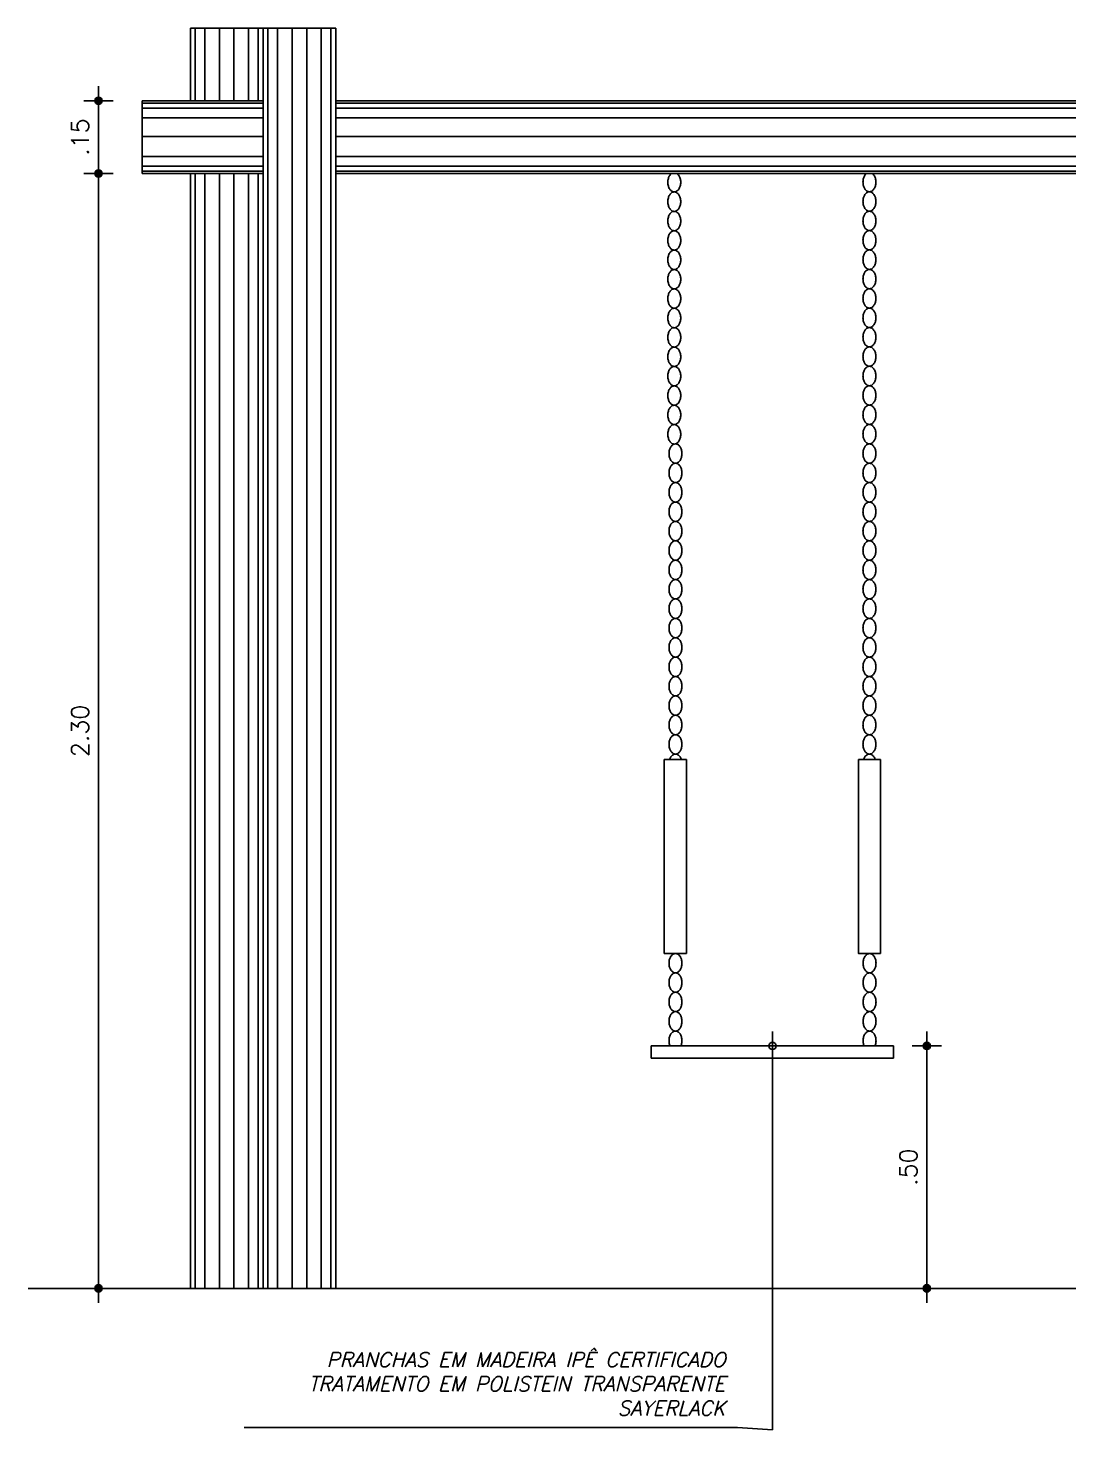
# Model space of a CAD drawing. Header units: millimetres. Extents: x 490 to 675, y -160 to -87.
# Drawn here: x 636.394 to 638.541, y -146.98 to -144.088 of the extents above; entities that cross this region are included whole.
import ezdxf

# ---------------------------------------------------------------- set-up
doc = ezdxf.new("R2010")
doc.units = ezdxf.units.MM
doc.header["$LTSCALE"] = 2.5
for name, color, linetype in [('ARQ_COTAS', 1, 'Continuous'), ('ARQ_ESTRUTURA', 6, 'Continuous'), ('ARQ_HAT', 8, 'Continuous'), ('ARQ_VISTA00', 8, 'Continuous'), ('ARQ_VISTA01', 7, 'Continuous'), ('ARQ_VISTA02', 2, 'Continuous'), ('COTAS', 1, 'Continuous')]:
    doc.layers.add(name, color=color, linetype=linetype)
doc.styles.add('COTA20', font='ROMANS.SHX')
doc.styles.add('ROMANS', font='romans', dxfattribs={"oblique": 15})
doc.dimstyles.new('Cota20', dxfattribs={"dimscale": 0, "dimtxt": 0.04, "dimasz": 0.03, "dimexe": 0.05, "dimexo": 0.2, "dimgap": 0.025, "dimtad": 1, "dimlfac": -1, "dimzin": 4, "dimdsep": 46, "dimtxsty": 'ROMANS', "dimblk": 'ARCHTICK', "dimcen": 0.075, "dimclrd": 256, "dimclre": 8, "dimclrt": 2, "dimadec": 0, "dimazin": 0, "dimtfac": 1.2, "dimtix": 1, "dimtmove": 2, "dimatfit": 3, "dimldrblk": 'DOT', "dimfxl": 0.2, "dimfxlon": 1, "dimtvp": 2, "dimtolj": 1, "dimtzin": 4, "dimarcsym": 0})
doc.dimstyles.new('COTA20$0', dxfattribs={"dimtxt": 0.036, "dimasz": 0.03, "dimexe": 0.05, "dimexo": 0.95, "dimgap": 0.02, "dimtad": 1, "dimzin": 4, "dimdsep": 46, "dimtxsty": 'COTA20', "dimblk": 'bola', "dimcen": 0.1, "dimdle": 0.05, "dimse1": 1, "dimse2": 1, "dimclrd": 256, "dimclre": 256, "dimclrt": 2, "dimadec": 0, "dimazin": 0, "dimtfac": 1, "dimtix": 1, "dimtmove": 2, "dimatfit": 3, "dimldrblk": 'USERTICK', "dimfxl": 1, "dimtvp": 3.125, "dimtolj": 1, "dimtzin": 4, "dimarcsym": 0})

# ---------------------------------------------------------------- blocks, each defined once
blk = doc.blocks.new('bola')
blk.add_hatch(color=0).paths.add_polyline_path([(-0.25, 0, 1), (0.25, 0, 1)])
at = {"color": 0}
for p, q in [((0, 1), (0, 0.25)), ((-1, 0), (-0.25, 0)), ((0.25, 0), (1, 0)), ((0, -0.25), (0, -1))]:
    blk.add_line(p, q, dxfattribs=at)
blk.add_circle((0, 0), 0.25, dxfattribs=at)
blk = doc.blocks.new('*D555')
at = {"layer": 'COTAS', "lineweight": -2}
blk.add_line((636.5397, -144.4177), (636.5397, -146.6577), dxfattribs=at)
at = {"layer": 'DEFPOINTS', "color": 0}
for p in [(636.6296, -144.3877), (636.5397, -146.6877), (636.6296, -146.6877)]:
    blk.add_point(p, dxfattribs=at)
at = {"layer": 'COTAS', "lineweight": -2, "xscale": 0.03, "yscale": 0.03, "zscale": 0.03}
for p, rotation in [((636.5397, -144.3877), 90), ((636.5397, -146.6877), 270)]:
    blk.add_blockref('bola', p, dxfattribs=dict(at, rotation=rotation))
at = {"layer": 'COTAS', "color": 2, "insert": (636.5017, -145.5377), "char_height": 0.036, "attachment_point": 5, "rotation": 90, "style": 'COTA20'}
blk.add_mtext('\\A1;2.30', dxfattribs=at)
blk = doc.blocks.new('USERTICK')
at = {"color": 0}
for p, q in [((0, 1), (0, -1)), ((-1, 0), (1, 0))]:
    blk.add_line(p, q, dxfattribs=at)
blk.add_circle((0, 0), 0.25, dxfattribs=at)
blk = doc.blocks.new('*D556')
at = {"layer": 'COTAS', "lineweight": -2}
blk.add_line((636.5397, -144.2677), (636.5397, -144.3577), dxfattribs=at)
at = {"layer": 'DEFPOINTS', "color": 0}
for p in [(636.6296, -144.2377), (636.5397, -144.3877), (636.6296, -144.3877)]:
    blk.add_point(p, dxfattribs=at)
at = {"layer": 'COTAS', "lineweight": -2, "xscale": 0.03, "yscale": 0.03, "zscale": 0.03}
for p, rotation in [((636.5397, -144.2377), 90), ((636.5397, -144.3877), 270)]:
    blk.add_blockref('bola', p, dxfattribs=dict(at, rotation=rotation))
at = {"layer": 'COTAS', "color": 2, "insert": (636.5017, -144.3127), "char_height": 0.036, "attachment_point": 5, "rotation": 90, "style": 'COTA20'}
blk.add_mtext('\\A1;.15', dxfattribs=at)
blk = doc.blocks.new('*D557')
at = {"layer": 'COTAS', "lineweight": -2}
blk.add_line((638.248, -146.2177), (638.248, -146.6577), dxfattribs=at)
at = {"layer": 'DEFPOINTS', "color": 0}
for p in [(638.1796, -146.1877), (638.1796, -146.6877), (638.248, -146.6877)]:
    blk.add_point(p, dxfattribs=at)
at = {"layer": 'COTAS', "lineweight": -2, "xscale": 0.03, "yscale": 0.03, "zscale": 0.03}
for p, rotation in [((638.248, -146.1877), 90), ((638.248, -146.6877), 270)]:
    blk.add_blockref('bola', p, dxfattribs=dict(at, rotation=rotation))
at = {"layer": 'COTAS', "color": 2, "insert": (638.21, -146.4377), "char_height": 0.036, "attachment_point": 5, "rotation": 90, "style": 'COTA20'}
blk.add_mtext('\\A1;.50', dxfattribs=at)
blk = doc.blocks.new('DOT')
for p, q in [((0, 1), (0, -1)), ((-1, 0), (1, 0))]:
    blk.add_line(p, q)
blk.add_circle((0, 0), 0.25)

msp = doc.modelspace()

# ---------------------------------------------------------------- linework, layer by layer
at = {"layer": 'ARQ_ESTRUTURA'}
msp.add_line((640.9324, -146.6877), (636.3944, -146.6877), dxfattribs=at)
at = {"layer": 'ARQ_HAT'}
for p, q in [((636.7391, -144.0877), (636.7391, -144.2377)), ((636.7591, -144.0877), (636.7591, -144.2377)), ((636.7891, -144.0877), (636.7891, -144.2377)), ((636.8191, -144.0877), (636.8191, -144.2377)), ((636.8491, -144.0877), (636.8491, -144.2377)), ((636.8691, -144.0877), (636.8691, -144.2377)), ((636.8891, -144.0877), (636.8891, -146.6877)), ((636.9091, -144.0877), (636.9091, -146.6877)), ((636.9391, -144.0877), (636.9391, -146.6877)), ((636.9691, -144.0877), (636.9691, -146.6877)), ((636.9991, -144.0877), (636.9991, -146.6877)), ((637.0191, -144.0877), (637.0191, -146.6877)), ((636.8791, -144.2427), (636.6296, -144.2427)), ((636.8791, -144.2527), (636.6296, -144.2527)), ((640.2296, -144.2427), (637.0291, -144.2427)), ((640.2296, -144.2527), (637.0291, -144.2527)), ((636.8791, -144.2727), (636.6296, -144.2727)), ((640.2296, -144.2727), (637.0291, -144.2727)), ((636.8791, -144.3117), (636.6296, -144.3117)), ((640.2296, -144.3117), (637.0291, -144.3117)), ((636.8791, -144.3527), (636.6296, -144.3527)), ((636.8791, -144.3727), (636.6296, -144.3727)), ((640.2296, -144.3527), (637.0291, -144.3527)), ((640.2296, -144.3727), (637.0291, -144.3727)), ((636.8791, -144.3827), (636.6296, -144.3827)), ((636.7391, -144.3877), (636.7391, -146.6877)), ((636.7591, -144.3877), (636.7591, -146.6877)), ((636.7891, -144.3877), (636.7891, -146.6877)), ((636.8191, -144.3877), (636.8191, -146.6877)), ((636.8491, -144.3877), (636.8491, -146.6877)), ((636.8691, -144.3877), (636.8691, -146.6877)), ((640.2296, -144.3827), (637.0291, -144.3827))]:
    msp.add_line(p, q, dxfattribs=at)
at = {"layer": 'ARQ_VISTA00'}
for points in [[(637.7216, -144.3877, 0.092884), (637.7177, -144.3917, 0.079572), (637.7149, -144.3979, 0.067159), (637.7138, -144.4059, 0.067159), (637.7149, -144.4138, 0.079572), (637.7177, -144.42, 0.107133), (637.7223, -144.4245, 0.140422), (637.7271, -144.4259, 0.140422), (637.7319, -144.4245, 0.107133), (637.7365, -144.42, 0.079572), (637.7393, -144.4138, 0.067159), (637.7404, -144.4059, 0.067159), (637.7393, -144.3979, 0.079572), (637.7365, -144.3917, 0.092884), (637.7326, -144.3877)], [(638.1236, -144.3877, 0.08315), (638.1202, -144.3914, 0.079572), (638.1174, -144.3976, 0.067159), (638.1163, -144.4055, 0.067159), (638.1174, -144.4135, 0.079572), (638.1202, -144.4197, 0.107133), (638.1248, -144.4242, 0.140422), (638.1296, -144.4255, 0.140422), (638.1343, -144.4242, 0.107133), (638.139, -144.4197, 0.079572), (638.1418, -144.4135, 0.067159), (638.1429, -144.4055, 0.067159), (638.1418, -144.3976, 0.079572), (638.139, -144.3914, 0.08315), (638.1355, -144.3877)], [(637.7416, -145.5969, 0.071372), (637.739, -145.5914, 0.107133), (637.7344, -145.5869, 0.140422), (637.7296, -145.5855, 0.140422), (637.7248, -145.5869, 0.107133), (637.7202, -145.5914, 0.071372), (637.7176, -145.5969, 0.071372)], [(638.1416, -145.5969, 0.071372), (638.139, -145.5914, 0.107133), (638.1343, -145.5869, 0.140422), (638.1296, -145.5855, 0.140422), (638.1248, -145.5869, 0.107133), (638.1202, -145.5914, 0.071372), (638.1176, -145.5969)], [(637.7408, -146.1877, 0.035386), (637.7418, -146.1848, 0.067159), (637.7429, -146.1769, 0.067159), (637.7418, -146.1689, 0.079572), (637.739, -146.1627, 0.107133), (637.7344, -146.1583, 0.140422), (637.7296, -146.1569, 0.140422), (637.7248, -146.1583, 0.107133), (637.7202, -146.1627, 0.079572), (637.7174, -146.1689, 0.067159), (637.7163, -146.1769, 0.067159), (637.7174, -146.1848, 0.035386), (637.7184, -146.1877, 0.035386)], [(638.1411, -146.1877, 0.03539), (638.1421, -146.1848, 0.067159), (638.1432, -146.1769, 0.067159), (638.1421, -146.1689, 0.079572), (638.1393, -146.1627, 0.107133), (638.1347, -146.1583, 0.140422), (638.1299, -146.1569, 0.140422), (638.1251, -146.1583, 0.107133), (638.1205, -146.1627, 0.079572), (638.1177, -146.1689, 0.067159), (638.1166, -146.1769, 0.067159), (638.1177, -146.1848, 0.03539), (638.1187, -146.1877, 0.03539)]]:
    msp.add_lwpolyline(points, format="xyb", dxfattribs=at)
for points in [[(637.7271, -144.4659, 0.140422), (637.7319, -144.4645, 0.107133), (637.7365, -144.46, 0.079572), (637.7393, -144.4538, 0.067159), (637.7404, -144.4459, 0.067159), (637.7393, -144.4379, 0.079572), (637.7365, -144.4317, 0.107133), (637.7319, -144.4272, 0.140422), (637.7271, -144.4259, 0.140422), (637.7223, -144.4272, 0.107133), (637.7177, -144.4317, 0.079572), (637.7149, -144.4379, 0.067159), (637.7138, -144.4459, 0.067159), (637.7149, -144.4538, 0.079572), (637.7177, -144.46, 0.107133), (637.7223, -144.4645, 0.140422)], [(638.1296, -144.4655, 0.140422), (638.1343, -144.4642, 0.107133), (638.139, -144.4597, 0.079572), (638.1418, -144.4535, 0.067159), (638.1429, -144.4455, 0.067159), (638.1418, -144.4376, 0.079572), (638.139, -144.4314, 0.107133), (638.1343, -144.4269, 0.140422), (638.1296, -144.4255, 0.140422), (638.1248, -144.4269, 0.107133), (638.1202, -144.4314, 0.079572), (638.1174, -144.4376, 0.067159), (638.1163, -144.4455, 0.067159), (638.1174, -144.4535, 0.079572), (638.1202, -144.4597, 0.107133), (638.1248, -144.4642, 0.140422)], [(637.7271, -144.5059, 0.140422), (637.7319, -144.5045, 0.107133), (637.7365, -144.5, 0.079572), (637.7393, -144.4938, 0.067159), (637.7404, -144.4859, 0.067159), (637.7393, -144.4779, 0.079572), (637.7365, -144.4717, 0.107133), (637.7319, -144.4672, 0.140422), (637.7271, -144.4659, 0.140422), (637.7223, -144.4672, 0.107133), (637.7177, -144.4717, 0.079572), (637.7149, -144.4779, 0.067159), (637.7138, -144.4859, 0.067159), (637.7149, -144.4938, 0.079572), (637.7177, -144.5, 0.107133), (637.7223, -144.5045, 0.140422)], [(638.1296, -144.5055, 0.140422), (638.1343, -144.5042, 0.107133), (638.139, -144.4997, 0.079572), (638.1418, -144.4935, 0.067159), (638.1429, -144.4855, 0.067159), (638.1418, -144.4776, 0.079572), (638.139, -144.4714, 0.107133), (638.1343, -144.4669, 0.140422), (638.1296, -144.4655, 0.140422), (638.1248, -144.4669, 0.107133), (638.1202, -144.4714, 0.079572), (638.1174, -144.4776, 0.067159), (638.1163, -144.4855, 0.067159), (638.1174, -144.4935, 0.079572), (638.1202, -144.4997, 0.107133), (638.1248, -144.5042, 0.140422)], [(637.7271, -144.5459, 0.140422), (637.7319, -144.5445, 0.107133), (637.7365, -144.54, 0.079572), (637.7393, -144.5338, 0.067159), (637.7404, -144.5259, 0.067159), (637.7393, -144.5179, 0.079572), (637.7365, -144.5117, 0.107133), (637.7319, -144.5072, 0.140422), (637.7271, -144.5059, 0.140422), (637.7223, -144.5072, 0.107133), (637.7177, -144.5117, 0.079572), (637.7149, -144.5179, 0.067159), (637.7138, -144.5259, 0.067159), (637.7149, -144.5338, 0.079572), (637.7177, -144.54, 0.107133), (637.7223, -144.5445, 0.140422)], [(638.1296, -144.5455, 0.140422), (638.1343, -144.5442, 0.107133), (638.139, -144.5397, 0.079572), (638.1418, -144.5335, 0.067159), (638.1429, -144.5255, 0.067159), (638.1418, -144.5176, 0.079572), (638.139, -144.5114, 0.107133), (638.1343, -144.5069, 0.140422), (638.1296, -144.5055, 0.140422), (638.1248, -144.5069, 0.107133), (638.1202, -144.5114, 0.079572), (638.1174, -144.5176, 0.067159), (638.1163, -144.5255, 0.067159), (638.1174, -144.5335, 0.079572), (638.1202, -144.5397, 0.107133), (638.1248, -144.5442, 0.140422)], [(637.7271, -144.5859, 0.140422), (637.7319, -144.5845, 0.107133), (637.7365, -144.58, 0.079572), (637.7393, -144.5738, 0.067159), (637.7404, -144.5659, 0.067159), (637.7393, -144.5579, 0.079572), (637.7365, -144.5517, 0.107133), (637.7319, -144.5472, 0.140422), (637.7271, -144.5459, 0.140422), (637.7223, -144.5472, 0.107133), (637.7177, -144.5517, 0.079572), (637.7149, -144.5579, 0.067159), (637.7138, -144.5659, 0.067159), (637.7149, -144.5738, 0.079572), (637.7177, -144.58, 0.107133), (637.7223, -144.5845, 0.140422)], [(638.1296, -144.5855, 0.140422), (638.1343, -144.5842, 0.107133), (638.139, -144.5797, 0.079572), (638.1418, -144.5735, 0.067159), (638.1429, -144.5655, 0.067159), (638.1418, -144.5576, 0.079572), (638.139, -144.5514, 0.107133), (638.1343, -144.5469, 0.140422), (638.1296, -144.5455, 0.140422), (638.1248, -144.5469, 0.107133), (638.1202, -144.5514, 0.079572), (638.1174, -144.5576, 0.067159), (638.1163, -144.5655, 0.067159), (638.1174, -144.5735, 0.079572), (638.1202, -144.5797, 0.107133), (638.1248, -144.5842, 0.140422)], [(637.7271, -144.6259, 0.140422), (637.7319, -144.6245, 0.107133), (637.7365, -144.62, 0.079572), (637.7393, -144.6138, 0.067159), (637.7404, -144.6059, 0.067159), (637.7393, -144.5979, 0.079572), (637.7365, -144.5917, 0.107133), (637.7319, -144.5872, 0.140422), (637.7271, -144.5859, 0.140422), (637.7223, -144.5872, 0.107133), (637.7177, -144.5917, 0.079572), (637.7149, -144.5979, 0.067159), (637.7138, -144.6059, 0.067159), (637.7149, -144.6138, 0.079572), (637.7177, -144.62, 0.107133), (637.7223, -144.6245, 0.140422)], [(638.1296, -144.6255, 0.140422), (638.1343, -144.6242, 0.107133), (638.139, -144.6197, 0.079572), (638.1418, -144.6135, 0.067159), (638.1429, -144.6055, 0.067159), (638.1418, -144.5976, 0.079572), (638.139, -144.5914, 0.107133), (638.1343, -144.5869, 0.140422), (638.1296, -144.5855, 0.140422), (638.1248, -144.5869, 0.107133), (638.1202, -144.5914, 0.079572), (638.1174, -144.5976, 0.067159), (638.1163, -144.6055, 0.067159), (638.1174, -144.6135, 0.079572), (638.1202, -144.6197, 0.107133), (638.1248, -144.6242, 0.140422)], [(637.7271, -144.6659, 0.140422), (637.7319, -144.6645, 0.107133), (637.7365, -144.66, 0.079572), (637.7393, -144.6538, 0.067159), (637.7404, -144.6459, 0.067159), (637.7393, -144.6379, 0.079572), (637.7365, -144.6317, 0.107133), (637.7319, -144.6272, 0.140422), (637.7271, -144.6259, 0.140422), (637.7223, -144.6272, 0.107133), (637.7177, -144.6317, 0.079572), (637.7149, -144.6379, 0.067159), (637.7138, -144.6459, 0.067159), (637.7149, -144.6538, 0.079572), (637.7177, -144.66, 0.107133), (637.7223, -144.6645, 0.140422)], [(638.1296, -144.6655, 0.140422), (638.1343, -144.6642, 0.107133), (638.139, -144.6597, 0.079572), (638.1418, -144.6535, 0.067159), (638.1429, -144.6455, 0.067159), (638.1418, -144.6376, 0.079572), (638.139, -144.6314, 0.107133), (638.1343, -144.6269, 0.140422), (638.1296, -144.6255, 0.140422), (638.1248, -144.6269, 0.107133), (638.1202, -144.6314, 0.079572), (638.1174, -144.6376, 0.067159), (638.1163, -144.6455, 0.067159), (638.1174, -144.6535, 0.079572), (638.1202, -144.6597, 0.107133), (638.1248, -144.6642, 0.140422)], [(637.7271, -144.7059, 0.140422), (637.7319, -144.7045, 0.107133), (637.7365, -144.7, 0.079572), (637.7393, -144.6938, 0.067159), (637.7404, -144.6859, 0.067159), (637.7393, -144.6779, 0.079572), (637.7365, -144.6717, 0.107133), (637.7319, -144.6672, 0.140422), (637.7271, -144.6659, 0.140422), (637.7223, -144.6672, 0.107133), (637.7177, -144.6717, 0.079572), (637.7149, -144.6779, 0.067159), (637.7138, -144.6859, 0.067159), (637.7149, -144.6938, 0.079572), (637.7177, -144.7, 0.107133), (637.7223, -144.7045, 0.140422)], [(638.1296, -144.7055, 0.140422), (638.1343, -144.7042, 0.107133), (638.139, -144.6997, 0.079572), (638.1418, -144.6935, 0.067159), (638.1429, -144.6855, 0.067159), (638.1418, -144.6776, 0.079572), (638.139, -144.6714, 0.107133), (638.1343, -144.6669, 0.140422), (638.1296, -144.6655, 0.140422), (638.1248, -144.6669, 0.107133), (638.1202, -144.6714, 0.079572), (638.1174, -144.6776, 0.067159), (638.1163, -144.6855, 0.067159), (638.1174, -144.6935, 0.079572), (638.1202, -144.6997, 0.107133), (638.1248, -144.7042, 0.140422)], [(637.7271, -144.7459, 0.140422), (637.7319, -144.7445, 0.107133), (637.7365, -144.74, 0.079572), (637.7393, -144.7338, 0.067159), (637.7404, -144.7259, 0.067159), (637.7393, -144.7179, 0.079572), (637.7365, -144.7117, 0.107133), (637.7319, -144.7072, 0.140422), (637.7271, -144.7059, 0.140422), (637.7223, -144.7072, 0.107133), (637.7177, -144.7117, 0.079572), (637.7149, -144.7179, 0.067159), (637.7138, -144.7259, 0.067159), (637.7149, -144.7338, 0.079572), (637.7177, -144.74, 0.107133), (637.7223, -144.7445, 0.140422)], [(638.1296, -144.7455, 0.140422), (638.1343, -144.7442, 0.107133), (638.139, -144.7397, 0.079572), (638.1418, -144.7335, 0.067159), (638.1429, -144.7255, 0.067159), (638.1418, -144.7176, 0.079572), (638.139, -144.7114, 0.107133), (638.1343, -144.7069, 0.140422), (638.1296, -144.7055, 0.140422), (638.1248, -144.7069, 0.107133), (638.1202, -144.7114, 0.079572), (638.1174, -144.7176, 0.067159), (638.1163, -144.7255, 0.067159), (638.1174, -144.7335, 0.079572), (638.1202, -144.7397, 0.107133), (638.1248, -144.7442, 0.140422)], [(637.7271, -144.7859, 0.140422), (637.7319, -144.7845, 0.107133), (637.7365, -144.78, 0.079572), (637.7393, -144.7738, 0.067159), (637.7404, -144.7659, 0.067159), (637.7393, -144.7579, 0.079572), (637.7365, -144.7517, 0.107133), (637.7319, -144.7472, 0.140422), (637.7271, -144.7459, 0.140422), (637.7223, -144.7472, 0.107133), (637.7177, -144.7517, 0.079572), (637.7149, -144.7579, 0.067159), (637.7138, -144.7659, 0.067159), (637.7149, -144.7738, 0.079572), (637.7177, -144.78, 0.107133), (637.7223, -144.7845, 0.140422)], [(638.1296, -144.7855, 0.140422), (638.1343, -144.7842, 0.107133), (638.139, -144.7797, 0.079572), (638.1418, -144.7735, 0.067159), (638.1429, -144.7655, 0.067159), (638.1418, -144.7576, 0.079572), (638.139, -144.7514, 0.107133), (638.1343, -144.7469, 0.140422), (638.1296, -144.7455, 0.140422), (638.1248, -144.7469, 0.107133), (638.1202, -144.7514, 0.079572), (638.1174, -144.7576, 0.067159), (638.1163, -144.7655, 0.067159), (638.1174, -144.7735, 0.079572), (638.1202, -144.7797, 0.107133), (638.1248, -144.7842, 0.140422)], [(637.7271, -144.8259, 0.140422), (637.7319, -144.8245, 0.107133), (637.7365, -144.82, 0.079572), (637.7393, -144.8138, 0.067159), (637.7404, -144.8059, 0.067159), (637.7393, -144.7979, 0.079572), (637.7365, -144.7917, 0.107133), (637.7319, -144.7872, 0.140422), (637.7271, -144.7859, 0.140422), (637.7223, -144.7872, 0.107133), (637.7177, -144.7917, 0.079572), (637.7149, -144.7979, 0.067159), (637.7138, -144.8059, 0.067159), (637.7149, -144.8138, 0.079572), (637.7177, -144.82, 0.107133), (637.7223, -144.8245, 0.140422)], [(638.1296, -144.8255, 0.140422), (638.1343, -144.8242, 0.107133), (638.139, -144.8197, 0.079572), (638.1418, -144.8135, 0.067159), (638.1429, -144.8055, 0.067159), (638.1418, -144.7976, 0.079572), (638.139, -144.7914, 0.107133), (638.1343, -144.7869, 0.140422), (638.1296, -144.7855, 0.140422), (638.1248, -144.7869, 0.107133), (638.1202, -144.7914, 0.079572), (638.1174, -144.7976, 0.067159), (638.1163, -144.8055, 0.067159), (638.1174, -144.8135, 0.079572), (638.1202, -144.8197, 0.107133), (638.1248, -144.8242, 0.140422)], [(637.7271, -144.8659, 0.140422), (637.7319, -144.8645, 0.107133), (637.7365, -144.86, 0.079572), (637.7393, -144.8538, 0.067159), (637.7404, -144.8459, 0.067159), (637.7393, -144.8379, 0.079572), (637.7365, -144.8317, 0.107133), (637.7319, -144.8272, 0.140422), (637.7271, -144.8259, 0.140422), (637.7223, -144.8272, 0.107133), (637.7177, -144.8317, 0.079572), (637.7149, -144.8379, 0.067159), (637.7138, -144.8459, 0.067159), (637.7149, -144.8538, 0.079572), (637.7177, -144.86, 0.107133), (637.7223, -144.8645, 0.140422)], [(638.1296, -144.8655, 0.140422), (638.1343, -144.8642, 0.107133), (638.139, -144.8597, 0.079572), (638.1418, -144.8535, 0.067159), (638.1429, -144.8455, 0.067159), (638.1418, -144.8376, 0.079572), (638.139, -144.8314, 0.107133), (638.1343, -144.8269, 0.140422), (638.1296, -144.8255, 0.140422), (638.1248, -144.8269, 0.107133), (638.1202, -144.8314, 0.079572), (638.1174, -144.8376, 0.067159), (638.1163, -144.8455, 0.067159), (638.1174, -144.8535, 0.079572), (638.1202, -144.8597, 0.107133), (638.1248, -144.8642, 0.140422)], [(637.7271, -144.9059, 0.140422), (637.7319, -144.9045, 0.107133), (637.7365, -144.9, 0.079572), (637.7393, -144.8938, 0.067159), (637.7404, -144.8859, 0.067159), (637.7393, -144.8779, 0.079572), (637.7365, -144.8717, 0.107133), (637.7319, -144.8672, 0.140422), (637.7271, -144.8659, 0.140422), (637.7223, -144.8672, 0.107133), (637.7177, -144.8717, 0.079572), (637.7149, -144.8779, 0.067159), (637.7138, -144.8859, 0.067159), (637.7149, -144.8938, 0.079572), (637.7177, -144.9, 0.107133), (637.7223, -144.9045, 0.140422)], [(638.1296, -144.9055, 0.140422), (638.1343, -144.9042, 0.107133), (638.139, -144.8997, 0.079572), (638.1418, -144.8935, 0.067159), (638.1429, -144.8855, 0.067159), (638.1418, -144.8776, 0.079572), (638.139, -144.8714, 0.107133), (638.1343, -144.8669, 0.140422), (638.1296, -144.8655, 0.140422), (638.1248, -144.8669, 0.107133), (638.1202, -144.8714, 0.079572), (638.1174, -144.8776, 0.067159), (638.1163, -144.8855, 0.067159), (638.1174, -144.8935, 0.079572), (638.1202, -144.8997, 0.107133), (638.1248, -144.9042, 0.140422)], [(637.7271, -144.9459, 0.140422), (637.7319, -144.9445, 0.107133), (637.7365, -144.94, 0.079572), (637.7393, -144.9338, 0.067159), (637.7404, -144.9259, 0.067159), (637.7393, -144.9179, 0.079572), (637.7365, -144.9117, 0.107133), (637.7319, -144.9072, 0.140422), (637.7271, -144.9059, 0.140422), (637.7223, -144.9072, 0.107133), (637.7177, -144.9117, 0.079572), (637.7149, -144.9179, 0.067159), (637.7138, -144.9259, 0.067159), (637.7149, -144.9338, 0.079572), (637.7177, -144.94, 0.107133), (637.7223, -144.9445, 0.140422)], [(638.1296, -144.9455, 0.140422), (638.1343, -144.9442, 0.107133), (638.139, -144.9397, 0.079572), (638.1418, -144.9335, 0.067159), (638.1429, -144.9255, 0.067159), (638.1418, -144.9176, 0.079572), (638.139, -144.9114, 0.107133), (638.1343, -144.9069, 0.140422), (638.1296, -144.9055, 0.140422), (638.1248, -144.9069, 0.107133), (638.1202, -144.9114, 0.079572), (638.1174, -144.9176, 0.067159), (638.1163, -144.9255, 0.067159), (638.1174, -144.9335, 0.079572), (638.1202, -144.9397, 0.107133), (638.1248, -144.9442, 0.140422)], [(637.7296, -144.9855, 0.140422), (637.7344, -144.9842, 0.107133), (637.739, -144.9797, 0.079572), (637.7418, -144.9735, 0.067159), (637.7429, -144.9655, 0.067159), (637.7418, -144.9576, 0.079572), (637.739, -144.9514, 0.107133), (637.7344, -144.9469, 0.140422), (637.7296, -144.9455, 0.140422), (637.7248, -144.9469, 0.107133), (637.7202, -144.9514, 0.079572), (637.7174, -144.9576, 0.067159), (637.7163, -144.9655, 0.067159), (637.7174, -144.9735, 0.079572), (637.7202, -144.9797, 0.107133), (637.7248, -144.9842, 0.140422)], [(638.1296, -144.9855, 0.140422), (638.1343, -144.9842, 0.107133), (638.139, -144.9797, 0.079572), (638.1418, -144.9735, 0.067159), (638.1429, -144.9655, 0.067159), (638.1418, -144.9576, 0.079572), (638.139, -144.9514, 0.107133), (638.1343, -144.9469, 0.140422), (638.1296, -144.9455, 0.140422), (638.1248, -144.9469, 0.107133), (638.1202, -144.9514, 0.079572), (638.1174, -144.9576, 0.067159), (638.1163, -144.9655, 0.067159), (638.1174, -144.9735, 0.079572), (638.1202, -144.9797, 0.107133), (638.1248, -144.9842, 0.140422)], [(637.7296, -145.0255, 0.140422), (637.7344, -145.0242, 0.107133), (637.739, -145.0197, 0.079572), (637.7418, -145.0135, 0.067159), (637.7429, -145.0055, 0.067159), (637.7418, -144.9976, 0.079572), (637.739, -144.9914, 0.107133), (637.7344, -144.9869, 0.140422), (637.7296, -144.9855, 0.140422), (637.7248, -144.9869, 0.107133), (637.7202, -144.9914, 0.079572), (637.7174, -144.9976, 0.067159), (637.7163, -145.0055, 0.067159), (637.7174, -145.0135, 0.079572), (637.7202, -145.0197, 0.107133), (637.7248, -145.0242, 0.140422)], [(638.1296, -145.0255, 0.140422), (638.1343, -145.0242, 0.107133), (638.139, -145.0197, 0.079572), (638.1418, -145.0135, 0.067159), (638.1429, -145.0055, 0.067159), (638.1418, -144.9976, 0.079572), (638.139, -144.9914, 0.107133), (638.1343, -144.9869, 0.140422), (638.1296, -144.9855, 0.140422), (638.1248, -144.9869, 0.107133), (638.1202, -144.9914, 0.079572), (638.1174, -144.9976, 0.067159), (638.1163, -145.0055, 0.067159), (638.1174, -145.0135, 0.079572), (638.1202, -145.0197, 0.107133), (638.1248, -145.0242, 0.140422)], [(637.7296, -145.0655, 0.140422), (637.7344, -145.0642, 0.107133), (637.739, -145.0597, 0.079572), (637.7418, -145.0535, 0.067159), (637.7429, -145.0455, 0.067159), (637.7418, -145.0376, 0.079572), (637.739, -145.0314, 0.107133), (637.7344, -145.0269, 0.140422), (637.7296, -145.0255, 0.140422), (637.7248, -145.0269, 0.107133), (637.7202, -145.0314, 0.079572), (637.7174, -145.0376, 0.067159), (637.7163, -145.0455, 0.067159), (637.7174, -145.0535, 0.079572), (637.7202, -145.0597, 0.107133), (637.7248, -145.0642, 0.140422)], [(638.1296, -145.0655, 0.140422), (638.1343, -145.0642, 0.107133), (638.139, -145.0597, 0.079572), (638.1418, -145.0535, 0.067159), (638.1429, -145.0455, 0.067159), (638.1418, -145.0376, 0.079572), (638.139, -145.0314, 0.107133), (638.1343, -145.0269, 0.140422), (638.1296, -145.0255, 0.140422), (638.1248, -145.0269, 0.107133), (638.1202, -145.0314, 0.079572), (638.1174, -145.0376, 0.067159), (638.1163, -145.0455, 0.067159), (638.1174, -145.0535, 0.079572), (638.1202, -145.0597, 0.107133), (638.1248, -145.0642, 0.140422)], [(637.7296, -145.1055, 0.140422), (637.7344, -145.1042, 0.107133), (637.739, -145.0997, 0.079572), (637.7418, -145.0935, 0.067159), (637.7429, -145.0855, 0.067159), (637.7418, -145.0776, 0.079572), (637.739, -145.0714, 0.107133), (637.7344, -145.0669, 0.140422), (637.7296, -145.0655, 0.140422), (637.7248, -145.0669, 0.107133), (637.7202, -145.0714, 0.079572), (637.7174, -145.0776, 0.067159), (637.7163, -145.0855, 0.067159), (637.7174, -145.0935, 0.079572), (637.7202, -145.0997, 0.107133), (637.7248, -145.1042, 0.140422)], [(638.1296, -145.1055, 0.140422), (638.1343, -145.1042, 0.107133), (638.139, -145.0997, 0.079572), (638.1418, -145.0935, 0.067159), (638.1429, -145.0855, 0.067159), (638.1418, -145.0776, 0.079572), (638.139, -145.0714, 0.107133), (638.1343, -145.0669, 0.140422), (638.1296, -145.0655, 0.140422), (638.1248, -145.0669, 0.107133), (638.1202, -145.0714, 0.079572), (638.1174, -145.0776, 0.067159), (638.1163, -145.0855, 0.067159), (638.1174, -145.0935, 0.079572), (638.1202, -145.0997, 0.107133), (638.1248, -145.1042, 0.140422)], [(637.7296, -145.1455, 0.140422), (637.7344, -145.1442, 0.107133), (637.739, -145.1397, 0.079572), (637.7418, -145.1335, 0.067159), (637.7429, -145.1255, 0.067159), (637.7418, -145.1176, 0.079572), (637.739, -145.1114, 0.107133), (637.7344, -145.1069, 0.140422), (637.7296, -145.1055, 0.140422), (637.7248, -145.1069, 0.107133), (637.7202, -145.1114, 0.079572), (637.7174, -145.1176, 0.067159), (637.7163, -145.1255, 0.067159), (637.7174, -145.1335, 0.079572), (637.7202, -145.1397, 0.107133), (637.7248, -145.1442, 0.140422)], [(638.1296, -145.1455, 0.140422), (638.1343, -145.1442, 0.107133), (638.139, -145.1397, 0.079572), (638.1418, -145.1335, 0.067159), (638.1429, -145.1255, 0.067159), (638.1418, -145.1176, 0.079572), (638.139, -145.1114, 0.107133), (638.1343, -145.1069, 0.140422), (638.1296, -145.1055, 0.140422), (638.1248, -145.1069, 0.107133), (638.1202, -145.1114, 0.079572), (638.1174, -145.1176, 0.067159), (638.1163, -145.1255, 0.067159), (638.1174, -145.1335, 0.079572), (638.1202, -145.1397, 0.107133), (638.1248, -145.1442, 0.140422)], [(637.7296, -145.1855, 0.140422), (637.7344, -145.1842, 0.107133), (637.739, -145.1797, 0.079572), (637.7418, -145.1735, 0.067159), (637.7429, -145.1655, 0.067159), (637.7418, -145.1576, 0.079572), (637.739, -145.1514, 0.107133), (637.7344, -145.1469, 0.140422), (637.7296, -145.1455, 0.140422), (637.7248, -145.1469, 0.107133), (637.7202, -145.1514, 0.079572), (637.7174, -145.1576, 0.067159), (637.7163, -145.1655, 0.067159), (637.7174, -145.1735, 0.079572), (637.7202, -145.1797, 0.107133), (637.7248, -145.1842, 0.140422)], [(638.1296, -145.1855, 0.140422), (638.1343, -145.1842, 0.107133), (638.139, -145.1797, 0.079572), (638.1418, -145.1735, 0.067159), (638.1429, -145.1655, 0.067159), (638.1418, -145.1576, 0.079572), (638.139, -145.1514, 0.107133), (638.1343, -145.1469, 0.140422), (638.1296, -145.1455, 0.140422), (638.1248, -145.1469, 0.107133), (638.1202, -145.1514, 0.079572), (638.1174, -145.1576, 0.067159), (638.1163, -145.1655, 0.067159), (638.1174, -145.1735, 0.079572), (638.1202, -145.1797, 0.107133), (638.1248, -145.1842, 0.140422)], [(637.7296, -145.2255, 0.140422), (637.7344, -145.2242, 0.107133), (637.739, -145.2197, 0.079572), (637.7418, -145.2135, 0.067159), (637.7429, -145.2055, 0.067159), (637.7418, -145.1976, 0.079572), (637.739, -145.1914, 0.107133), (637.7344, -145.1869, 0.140422), (637.7296, -145.1855, 0.140422), (637.7248, -145.1869, 0.107133), (637.7202, -145.1914, 0.079572), (637.7174, -145.1976, 0.067159), (637.7163, -145.2055, 0.067159), (637.7174, -145.2135, 0.079572), (637.7202, -145.2197, 0.107133), (637.7248, -145.2242, 0.140422)], [(638.1296, -145.2255, 0.140422), (638.1343, -145.2242, 0.107133), (638.139, -145.2197, 0.079572), (638.1418, -145.2135, 0.067159), (638.1429, -145.2055, 0.067159), (638.1418, -145.1976, 0.079572), (638.139, -145.1914, 0.107133), (638.1343, -145.1869, 0.140422), (638.1296, -145.1855, 0.140422), (638.1248, -145.1869, 0.107133), (638.1202, -145.1914, 0.079572), (638.1174, -145.1976, 0.067159), (638.1163, -145.2055, 0.067159), (638.1174, -145.2135, 0.079572), (638.1202, -145.2197, 0.107133), (638.1248, -145.2242, 0.140422)], [(637.7296, -145.2655, 0.140422), (637.7344, -145.2642, 0.107133), (637.739, -145.2597, 0.079572), (637.7418, -145.2535, 0.067159), (637.7429, -145.2455, 0.067159), (637.7418, -145.2376, 0.079572), (637.739, -145.2314, 0.107133), (637.7344, -145.2269, 0.140422), (637.7296, -145.2255, 0.140422), (637.7248, -145.2269, 0.107133), (637.7202, -145.2314, 0.079572), (637.7174, -145.2376, 0.067159), (637.7163, -145.2455, 0.067159), (637.7174, -145.2535, 0.079572), (637.7202, -145.2597, 0.107133), (637.7248, -145.2642, 0.140422)], [(638.1296, -145.2655, 0.140422), (638.1343, -145.2642, 0.107133), (638.139, -145.2597, 0.079572), (638.1418, -145.2535, 0.067159), (638.1429, -145.2455, 0.067159), (638.1418, -145.2376, 0.079572), (638.139, -145.2314, 0.107133), (638.1343, -145.2269, 0.140422), (638.1296, -145.2255, 0.140422), (638.1248, -145.2269, 0.107133), (638.1202, -145.2314, 0.079572), (638.1174, -145.2376, 0.067159), (638.1163, -145.2455, 0.067159), (638.1174, -145.2535, 0.079572), (638.1202, -145.2597, 0.107133), (638.1248, -145.2642, 0.140422)], [(637.7296, -145.3055, 0.140422), (637.7344, -145.3042, 0.107133), (637.739, -145.2997, 0.079572), (637.7418, -145.2935, 0.067159), (637.7429, -145.2855, 0.067159), (637.7418, -145.2776, 0.079572), (637.739, -145.2714, 0.107133), (637.7344, -145.2669, 0.140422), (637.7296, -145.2655, 0.140422), (637.7248, -145.2669, 0.107133), (637.7202, -145.2714, 0.079572), (637.7174, -145.2776, 0.067159), (637.7163, -145.2855, 0.067159), (637.7174, -145.2935, 0.079572), (637.7202, -145.2997, 0.107133), (637.7248, -145.3042, 0.140422)], [(638.1296, -145.3055, 0.140422), (638.1343, -145.3042, 0.107133), (638.139, -145.2997, 0.079572), (638.1418, -145.2935, 0.067159), (638.1429, -145.2855, 0.067159), (638.1418, -145.2776, 0.079572), (638.139, -145.2714, 0.107133), (638.1343, -145.2669, 0.140422), (638.1296, -145.2655, 0.140422), (638.1248, -145.2669, 0.107133), (638.1202, -145.2714, 0.079572), (638.1174, -145.2776, 0.067159), (638.1163, -145.2855, 0.067159), (638.1174, -145.2935, 0.079572), (638.1202, -145.2997, 0.107133), (638.1248, -145.3042, 0.140422)], [(637.7296, -145.3455, 0.140422), (637.7344, -145.3442, 0.107133), (637.739, -145.3397, 0.079572), (637.7418, -145.3335, 0.067159), (637.7429, -145.3255, 0.067159), (637.7418, -145.3176, 0.079572), (637.739, -145.3114, 0.107133), (637.7344, -145.3069, 0.140422), (637.7296, -145.3055, 0.140422), (637.7248, -145.3069, 0.107133), (637.7202, -145.3114, 0.079572), (637.7174, -145.3176, 0.067159), (637.7163, -145.3255, 0.067159), (637.7174, -145.3335, 0.079572), (637.7202, -145.3397, 0.107133), (637.7248, -145.3442, 0.140422)], [(638.1296, -145.3455, 0.140422), (638.1343, -145.3442, 0.107133), (638.139, -145.3397, 0.079572), (638.1418, -145.3335, 0.067159), (638.1429, -145.3255, 0.067159), (638.1418, -145.3176, 0.079572), (638.139, -145.3114, 0.107133), (638.1343, -145.3069, 0.140422), (638.1296, -145.3055, 0.140422), (638.1248, -145.3069, 0.107133), (638.1202, -145.3114, 0.079572), (638.1174, -145.3176, 0.067159), (638.1163, -145.3255, 0.067159), (638.1174, -145.3335, 0.079572), (638.1202, -145.3397, 0.107133), (638.1248, -145.3442, 0.140422)], [(637.7296, -145.3855, 0.140422), (637.7344, -145.3842, 0.107133), (637.739, -145.3797, 0.079572), (637.7418, -145.3735, 0.067159), (637.7429, -145.3655, 0.067159), (637.7418, -145.3576, 0.079572), (637.739, -145.3514, 0.107133), (637.7344, -145.3469, 0.140422), (637.7296, -145.3455, 0.140422), (637.7248, -145.3469, 0.107133), (637.7202, -145.3514, 0.079572), (637.7174, -145.3576, 0.067159), (637.7163, -145.3655, 0.067159), (637.7174, -145.3735, 0.079572), (637.7202, -145.3797, 0.107133), (637.7248, -145.3842, 0.140422)], [(638.1296, -145.3855, 0.140422), (638.1343, -145.3842, 0.107133), (638.139, -145.3797, 0.079572), (638.1418, -145.3735, 0.067159), (638.1429, -145.3655, 0.067159), (638.1418, -145.3576, 0.079572), (638.139, -145.3514, 0.107133), (638.1343, -145.3469, 0.140422), (638.1296, -145.3455, 0.140422), (638.1248, -145.3469, 0.107133), (638.1202, -145.3514, 0.079572), (638.1174, -145.3576, 0.067159), (638.1163, -145.3655, 0.067159), (638.1174, -145.3735, 0.079572), (638.1202, -145.3797, 0.107133), (638.1248, -145.3842, 0.140422)], [(637.7296, -145.4255, 0.140422), (637.7344, -145.4242, 0.107133), (637.739, -145.4197, 0.079572), (637.7418, -145.4135, 0.067159), (637.7429, -145.4055, 0.067159), (637.7418, -145.3976, 0.079572), (637.739, -145.3914, 0.107133), (637.7344, -145.3869, 0.140422), (637.7296, -145.3855, 0.140422), (637.7248, -145.3869, 0.107133), (637.7202, -145.3914, 0.079572), (637.7174, -145.3976, 0.067159), (637.7163, -145.4055, 0.067159), (637.7174, -145.4135, 0.079572), (637.7202, -145.4197, 0.107133), (637.7248, -145.4242, 0.140422)], [(638.1296, -145.4255, 0.140422), (638.1343, -145.4242, 0.107133), (638.139, -145.4197, 0.079572), (638.1418, -145.4135, 0.067159), (638.1429, -145.4055, 0.067159), (638.1418, -145.3976, 0.079572), (638.139, -145.3914, 0.107133), (638.1343, -145.3869, 0.140422), (638.1296, -145.3855, 0.140422), (638.1248, -145.3869, 0.107133), (638.1202, -145.3914, 0.079572), (638.1174, -145.3976, 0.067159), (638.1163, -145.4055, 0.067159), (638.1174, -145.4135, 0.079572), (638.1202, -145.4197, 0.107133), (638.1248, -145.4242, 0.140422)], [(637.7296, -145.4655, 0.140422), (637.7344, -145.4642, 0.107133), (637.739, -145.4597, 0.079572), (637.7418, -145.4535, 0.067159), (637.7429, -145.4455, 0.067159), (637.7418, -145.4376, 0.079572), (637.739, -145.4314, 0.107133), (637.7344, -145.4269, 0.140422), (637.7296, -145.4255, 0.140422), (637.7248, -145.4269, 0.107133), (637.7202, -145.4314, 0.079572), (637.7174, -145.4376, 0.067159), (637.7163, -145.4455, 0.067159), (637.7174, -145.4535, 0.079572), (637.7202, -145.4597, 0.107133), (637.7248, -145.4642, 0.140422)], [(638.1296, -145.4655, 0.140422), (638.1343, -145.4642, 0.107133), (638.139, -145.4597, 0.079572), (638.1418, -145.4535, 0.067159), (638.1429, -145.4455, 0.067159), (638.1418, -145.4376, 0.079572), (638.139, -145.4314, 0.107133), (638.1343, -145.4269, 0.140422), (638.1296, -145.4255, 0.140422), (638.1248, -145.4269, 0.107133), (638.1202, -145.4314, 0.079572), (638.1174, -145.4376, 0.067159), (638.1163, -145.4455, 0.067159), (638.1174, -145.4535, 0.079572), (638.1202, -145.4597, 0.107133), (638.1248, -145.4642, 0.140422)], [(637.7296, -145.5055, 0.140422), (637.7344, -145.5042, 0.107133), (637.739, -145.4997, 0.079572), (637.7418, -145.4935, 0.067159), (637.7429, -145.4855, 0.067159), (637.7418, -145.4776, 0.079572), (637.739, -145.4714, 0.107133), (637.7344, -145.4669, 0.140422), (637.7296, -145.4655, 0.140422), (637.7248, -145.4669, 0.107133), (637.7202, -145.4714, 0.079572), (637.7174, -145.4776, 0.067159), (637.7163, -145.4855, 0.067159), (637.7174, -145.4935, 0.079572), (637.7202, -145.4997, 0.107133), (637.7248, -145.5042, 0.140422)], [(638.1296, -145.5055, 0.140422), (638.1343, -145.5042, 0.107133), (638.139, -145.4997, 0.079572), (638.1418, -145.4935, 0.067159), (638.1429, -145.4855, 0.067159), (638.1418, -145.4776, 0.079572), (638.139, -145.4714, 0.107133), (638.1343, -145.4669, 0.140422), (638.1296, -145.4655, 0.140422), (638.1248, -145.4669, 0.107133), (638.1202, -145.4714, 0.079572), (638.1174, -145.4776, 0.067159), (638.1163, -145.4855, 0.067159), (638.1174, -145.4935, 0.079572), (638.1202, -145.4997, 0.107133), (638.1248, -145.5042, 0.140422)], [(637.7296, -145.5455, 0.140422), (637.7344, -145.5442, 0.107133), (637.739, -145.5397, 0.079572), (637.7418, -145.5335, 0.067159), (637.7429, -145.5255, 0.067159), (637.7418, -145.5176, 0.079572), (637.739, -145.5114, 0.107133), (637.7344, -145.5069, 0.140422), (637.7296, -145.5055, 0.140422), (637.7248, -145.5069, 0.107133), (637.7202, -145.5114, 0.079572), (637.7174, -145.5176, 0.067159), (637.7163, -145.5255, 0.067159), (637.7174, -145.5335, 0.079572), (637.7202, -145.5397, 0.107133), (637.7248, -145.5442, 0.140422)], [(638.1296, -145.5455, 0.140422), (638.1343, -145.5442, 0.107133), (638.139, -145.5397, 0.079572), (638.1418, -145.5335, 0.067159), (638.1429, -145.5255, 0.067159), (638.1418, -145.5176, 0.079572), (638.139, -145.5114, 0.107133), (638.1343, -145.5069, 0.140422), (638.1296, -145.5055, 0.140422), (638.1248, -145.5069, 0.107133), (638.1202, -145.5114, 0.079572), (638.1174, -145.5176, 0.067159), (638.1163, -145.5255, 0.067159), (638.1174, -145.5335, 0.079572), (638.1202, -145.5397, 0.107133), (638.1248, -145.5442, 0.140422)], [(637.7296, -145.5855, 0.140422), (637.7344, -145.5842, 0.107133), (637.739, -145.5797, 0.079572), (637.7418, -145.5735, 0.067159), (637.7429, -145.5655, 0.067159), (637.7418, -145.5576, 0.079572), (637.739, -145.5514, 0.107133), (637.7344, -145.5469, 0.140422), (637.7296, -145.5455, 0.140422), (637.7248, -145.5469, 0.107133), (637.7202, -145.5514, 0.079572), (637.7174, -145.5576, 0.067159), (637.7163, -145.5655, 0.067159), (637.7174, -145.5735, 0.079572), (637.7202, -145.5797, 0.107133), (637.7248, -145.5842, 0.140422)], [(638.1296, -145.5855, 0.140422), (638.1343, -145.5842, 0.107133), (638.139, -145.5797, 0.079572), (638.1418, -145.5735, 0.067159), (638.1429, -145.5655, 0.067159), (638.1418, -145.5576, 0.079572), (638.139, -145.5514, 0.107133), (638.1343, -145.5469, 0.140422), (638.1296, -145.5455, 0.140422), (638.1248, -145.5469, 0.107133), (638.1202, -145.5514, 0.079572), (638.1174, -145.5576, 0.067159), (638.1163, -145.5655, 0.067159), (638.1174, -145.5735, 0.079572), (638.1202, -145.5797, 0.107133), (638.1248, -145.5842, 0.140422)], [(637.7296, -146.0369, 0.140422), (637.7344, -146.0355, 0.107133), (637.739, -146.031, 0.079572), (637.7418, -146.0248, 0.067159), (637.7429, -146.0169, 0.067159), (637.7418, -146.0089, 0.079572), (637.739, -146.0027, 0.107133), (637.7344, -145.9983, 0.140422), (637.7296, -145.9969, 0.140422), (637.7248, -145.9983, 0.107133), (637.7202, -146.0027, 0.079572), (637.7174, -146.0089, 0.067159), (637.7163, -146.0169, 0.067159), (637.7174, -146.0248, 0.079572), (637.7202, -146.031, 0.107133), (637.7248, -146.0355, 0.140422)], [(638.1299, -146.0369, 0.140422), (638.1347, -146.0355, 0.107133), (638.1393, -146.031, 0.079572), (638.1421, -146.0248, 0.067159), (638.1432, -146.0169, 0.067159), (638.1421, -146.0089, 0.079572), (638.1393, -146.0027, 0.107133), (638.1347, -145.9983, 0.140422), (638.1299, -145.9969, 0.140422), (638.1251, -145.9983, 0.107133), (638.1205, -146.0027, 0.079572), (638.1177, -146.0089, 0.067159), (638.1166, -146.0169, 0.067159), (638.1177, -146.0248, 0.079572), (638.1205, -146.031, 0.107133), (638.1251, -146.0355, 0.140422)], [(637.7296, -146.0769, 0.140422), (637.7344, -146.0755, 0.107133), (637.739, -146.071, 0.079572), (637.7418, -146.0648, 0.067159), (637.7429, -146.0569, 0.067159), (637.7418, -146.0489, 0.079572), (637.739, -146.0427, 0.107133), (637.7344, -146.0383, 0.140422), (637.7296, -146.0369, 0.140422), (637.7248, -146.0383, 0.107133), (637.7202, -146.0427, 0.079572), (637.7174, -146.0489, 0.067159), (637.7163, -146.0569, 0.067159), (637.7174, -146.0648, 0.079572), (637.7202, -146.071, 0.107133), (637.7248, -146.0755, 0.140422)], [(638.1299, -146.0769, 0.140422), (638.1347, -146.0755, 0.107133), (638.1393, -146.071, 0.079572), (638.1421, -146.0648, 0.067159), (638.1432, -146.0569, 0.067159), (638.1421, -146.0489, 0.079572), (638.1393, -146.0427, 0.107133), (638.1347, -146.0383, 0.140422), (638.1299, -146.0369, 0.140422), (638.1251, -146.0383, 0.107133), (638.1205, -146.0427, 0.079572), (638.1177, -146.0489, 0.067159), (638.1166, -146.0569, 0.067159), (638.1177, -146.0648, 0.079572), (638.1205, -146.071, 0.107133), (638.1251, -146.0755, 0.140422)], [(637.7296, -146.1169, 0.140422), (637.7344, -146.1155, 0.107133), (637.739, -146.111, 0.079572), (637.7418, -146.1048, 0.067159), (637.7429, -146.0969, 0.067159), (637.7418, -146.0889, 0.079572), (637.739, -146.0827, 0.107133), (637.7344, -146.0783, 0.140422), (637.7296, -146.0769, 0.140422), (637.7248, -146.0783, 0.107133), (637.7202, -146.0827, 0.079572), (637.7174, -146.0889, 0.067159), (637.7163, -146.0969, 0.067159), (637.7174, -146.1048, 0.079572), (637.7202, -146.111, 0.107133), (637.7248, -146.1155, 0.140422)], [(638.1299, -146.1169, 0.140422), (638.1347, -146.1155, 0.107133), (638.1393, -146.111, 0.079572), (638.1421, -146.1048, 0.067159), (638.1432, -146.0969, 0.067159), (638.1421, -146.0889, 0.079572), (638.1393, -146.0827, 0.107133), (638.1347, -146.0783, 0.140422), (638.1299, -146.0769, 0.140422), (638.1251, -146.0783, 0.107133), (638.1205, -146.0827, 0.079572), (638.1177, -146.0889, 0.067159), (638.1166, -146.0969, 0.067159), (638.1177, -146.1048, 0.079572), (638.1205, -146.111, 0.107133), (638.1251, -146.1155, 0.140422)], [(637.7296, -146.1569, 0.140422), (637.7344, -146.1555, 0.107133), (637.739, -146.151, 0.079572), (637.7418, -146.1448, 0.067159), (637.7429, -146.1369, 0.067159), (637.7418, -146.1289, 0.079572), (637.739, -146.1227, 0.107133), (637.7344, -146.1183, 0.140422), (637.7296, -146.1169, 0.140422), (637.7248, -146.1183, 0.107133), (637.7202, -146.1227, 0.079572), (637.7174, -146.1289, 0.067159), (637.7163, -146.1369, 0.067159), (637.7174, -146.1448, 0.079572), (637.7202, -146.151, 0.107133), (637.7248, -146.1555, 0.140422)], [(638.1299, -146.1569, 0.140422), (638.1347, -146.1555, 0.107133), (638.1393, -146.151, 0.079572), (638.1421, -146.1448, 0.067159), (638.1432, -146.1369, 0.067159), (638.1421, -146.1289, 0.079572), (638.1393, -146.1227, 0.107133), (638.1347, -146.1183, 0.140422), (638.1299, -146.1169, 0.140422), (638.1251, -146.1183, 0.107133), (638.1205, -146.1227, 0.079572), (638.1177, -146.1289, 0.067159), (638.1166, -146.1369, 0.067159), (638.1177, -146.1448, 0.079572), (638.1205, -146.151, 0.107133), (638.1251, -146.1555, 0.140422)]]:
    msp.add_lwpolyline(points, format="xyb", close=True, dxfattribs=at)
at = {"layer": 'ARQ_VISTA01'}
for p, q in [((636.6296, -144.3877), (636.6296, -144.2377)), ((636.8791, -144.2377), (636.6296, -144.2377)), ((640.2296, -144.2377), (637.0291, -144.2377)), ((636.8791, -144.3877), (636.6296, -144.3877)), ((640.2296, -144.3877), (637.0291, -144.3877))]:
    msp.add_line(p, q, dxfattribs=at)
for points in [[(637.7065, -145.5969), (637.7521, -145.5969), (637.7521, -145.9969), (637.7065, -145.9969)], [(638.1068, -145.5969), (638.1524, -145.5969), (638.1524, -145.9969), (638.1068, -145.9969)]]:
    msp.add_lwpolyline(points, close=True, dxfattribs=at)
at = {"layer": 'ARQ_VISTA02'}
for p, q in [((636.7291, -144.2377), (636.7291, -144.0877)), ((636.8791, -144.0877), (636.7291, -144.0877)), ((636.8791, -144.0877), (636.8791, -146.6877)), ((637.0291, -144.0877), (636.8791, -144.0877)), ((637.0291, -144.0877), (637.0291, -146.6877)), ((636.7291, -144.3877), (636.7291, -146.6877)), ((637.6796, -146.1877), (637.6796, -146.2127)), ((638.1796, -146.1877), (637.6796, -146.1877)), ((638.1796, -146.1877), (638.1796, -146.2127)), ((638.1796, -146.2127), (637.6796, -146.2127))]:
    msp.add_line(p, q, dxfattribs=at)

# ---------------------------------------------------------------- texts
at = {"layer": 'ARQ_COTAS', "color": 2, "insert": (637.8328, -146.9498), "char_height": 0.03, "attachment_point": 9, "style": 'ROMANS'}
msp.add_mtext('PRANCHAS EM MADEIRA IPÊ CERTIFICADO\\PTRATAMENTO EM POLISTEIN TRANSPARENTE \\PSAYERLACK', dxfattribs=at)

# ---------------------------------------------------------------- dimensions: what is measured, and where the dimension line sits
at = {"layer": 'COTAS'}
for base, p1, p2, picture, middle in [((636.5397, -144.3877), (636.6296, -144.2377), (636.6296, -144.3877), '*D556', (636.5017, -144.3127)), ((636.5397, -146.6877), (636.6296, -144.3877), (636.6296, -146.6877), '*D555', (636.5017, -145.5377)), ((638.248, -146.6877), (638.1796, -146.1877), (638.1796, -146.6877), '*D557', (638.21, -146.4377))]:
    dim = msp.add_linear_dim(base=base, p1=p1, p2=p2, angle=90, dimstyle='COTA20$0', dxfattribs=at)
    dim.commit()
    dim.dimension.update_dxf_attribs({"geometry": picture, "text_midpoint": middle})

# ---------------------------------------------------------------- leaders
at = {"layer": 'ARQ_COTAS', "annotation_type": 0, "has_hookline": 1, "hookline_direction": 1, "text_width": 0.9927}
msp.add_leader([(637.9296, -146.1877), (637.9296, -146.9798), (637.8578, -146.9748)], dimstyle='Cota20', override={"dimscale": 1, "dimldrblk": 'DOT'}, dxfattribs=at)

doc.saveas('drawing.dxf')
